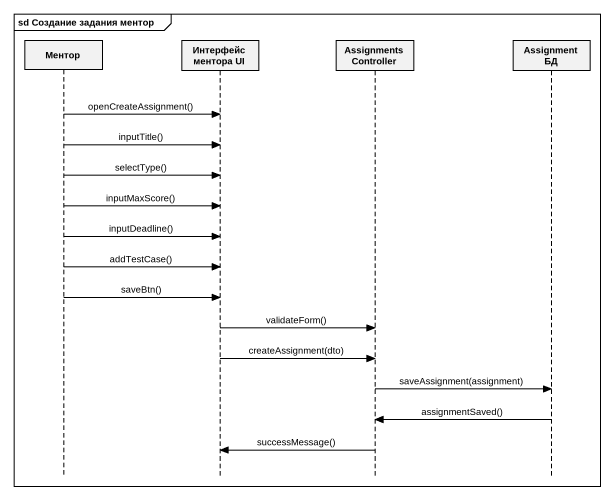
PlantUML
@startuml
mainframe sd Создание задания ментор
hide footbox
participant Ментор
participant "Интерфейс ментора UI" as Интерфейс_ментора_UI
participant AssignmentsController
participant "Assignment БД" as Assignment_БД

Ментор -> Интерфейс_ментора_UI : openCreateAssignment()
Ментор -> Интерфейс_ментора_UI : inputTitle()
Ментор -> Интерфейс_ментора_UI : selectType()
Ментор -> Интерфейс_ментора_UI : inputMaxScore()
Ментор -> Интерфейс_ментора_UI : inputDeadline()
Ментор -> Интерфейс_ментора_UI : addTestCase()
Ментор -> Интерфейс_ментора_UI : saveBtn()
Интерфейс_ментора_UI -> AssignmentsController : validateForm()
Интерфейс_ментора_UI -> AssignmentsController : createAssignment(dto)
AssignmentsController -> Assignment_БД : saveAssignment(assignment)
Assignment_БД -> AssignmentsController : assignmentSaved()
AssignmentsController -> Интерфейс_ментора_UI : successMessage()
@enduml
